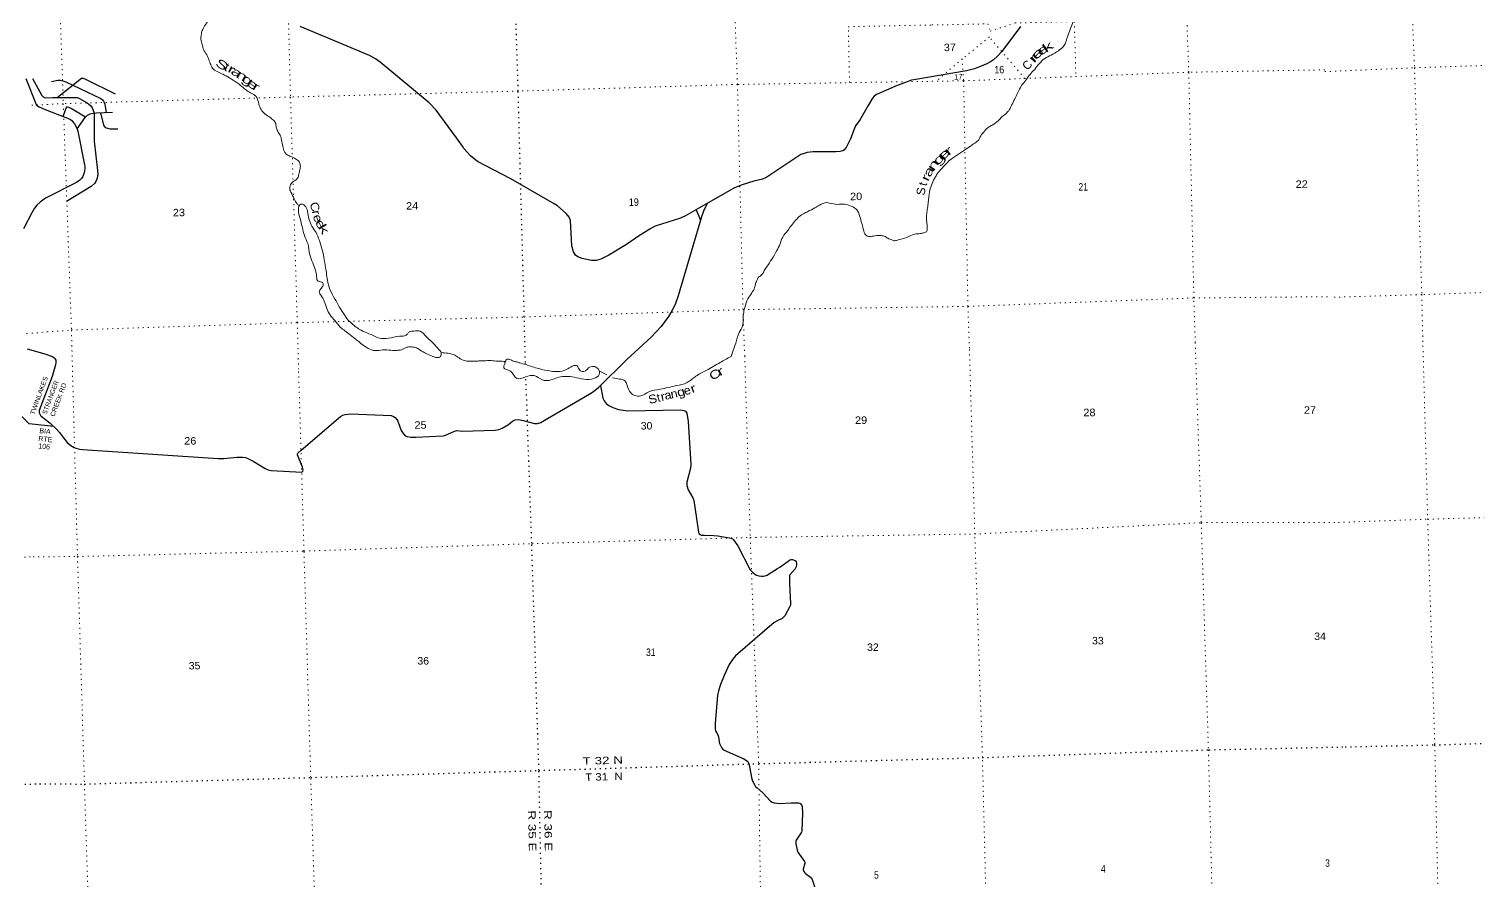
# Model space of a CAD drawing. Header units: feet. Extents: x 489137 to 739700, y 189004 to 379547.
# Drawn here: x 644636 to 678686, y 272951 to 292970 of the extents above; entities that cross this region are included whole.
import ezdxf
from ezdxf.enums import TextEntityAlignment as Align

# ---------------------------------------------------------------- set-up
doc = ezdxf.new("R2010")
doc.units = ezdxf.units.FT
doc.header["$LTSCALE"] = 80
doc.linetypes.add('DOTTED', pattern=[1.5, 0.3, -1.2])
for name, color, linetype, lineweight in [('29', 7, 'Continuous', 25), ('39', 7, 'Continuous', 13), ('6', 7, 'DOTTED', 25), ('7', 7, 'DOTTED', 13)]:
    doc.layers.add(name, color=color, linetype=linetype, lineweight=lineweight)
doc.layers.add('30', color=7, linetype='Continuous')
doc.layers.add('41', color=7, linetype='Continuous')

msp = doc.modelspace()

# ---------------------------------------------------------------- linework, layer by layer
at = {"layer": '29'}
for p, q in [((660324.99, 288715.85), (660426.9, 288468.82)), ((645211.62, 283623.24), (644642.72, 283680.3))]:
    msp.add_line(p, q, dxfattribs=at)
for points in [[(655964.38, 289441.82), (655183.57, 289855.5), (655016.53, 289987.46), (654863.61, 290159.26), (654828.74, 290210.56), (654690.44, 290412.92), (654213.09, 291060.67), (654045.31, 291235.85), (652892.62, 292190.29), (652781.77, 292267.09), (652642.72, 292346.08), (651016.9, 293029.44)], [(667950.56, 293026.93), (667514.92, 292438.21), (667407.97, 292326.62), (667317.72, 292244.52), (667247.99, 292195.26), (667161.84, 292146.01), (666989.55, 292076.22), (666870.59, 292031.07), (666682.64, 291985.36), (665492.01, 291785.03), (665391.76, 291762.2), (665219.47, 291704.74), (665010.27, 291622.64), (664853.86, 291553.92), (664563.13, 291425.61), (664513.91, 291392.77), (664467.55, 291340.79), (664372.69, 291167.4), (664184.28, 290840.86), (664074.98, 290690.84), (664038.7, 290617.01), (663951.82, 290389.4), (663851.41, 290183.89), (663798.08, 290122.31), (663773.47, 290105.89), (663707.83, 290089.48), (663611.21, 290083.13), (663074.05, 290083.31), (662931.22, 290064.47), (662860.74, 290042.27), (662789.44, 290018.5), (661986.98, 289484.01), (661954.16, 289467.59), (661884.87, 289439.6), (661682.65, 289389.24), (661406.95, 289303.66), (661303.97, 289268.5), (661207.61, 289229.17), (660291.31, 288696.27), (660071.5, 288572.5), (659956.42, 288523.47), (659361.61, 288330.54), (659257.79, 288279.95), (658969.52, 288092.89), (658687.44, 287902.04), (658274.18, 287651.49), (658083.79, 287556.78), (657975.09, 287521.89), (657864.62, 287524.3), (657642.81, 287571.15), (657542.6, 287606.56), (657484.88, 287651.19), (657439.27, 287729.74), (657399.92, 287871.59), (657368.87, 288464.18), (657335.15, 288544), (657268.22, 288625.84), (657065.87, 288807.74), (656986.47, 288860.07), (655964.38, 289441.82)], [(645300.59, 291355.95), (645875.21, 291813.29), (645889.15, 291814.57), (645913.76, 291812.51), (645964.81, 291792.58), (646665.93, 291442.46)], [(644564.64, 291806.18), (644807.2, 291191.63), (644822.58, 291172.13), (644835.98, 291158.41), (644873.86, 291135.19), (645014.59, 291076.57), (645580.45, 290859.14), (645614.83, 290837.61), (645644.04, 290816.04), (645670.7, 290787.31), (645703.18, 290738.08), (645770.05, 290617.5), (645783.51, 290563.59), (645945.55, 289777.51), (645948.46, 289741.88), (645950.67, 289680.03), (645943.5, 289635.9), (645924.55, 289561.19), (645900.42, 289502.48), (645867.6, 289455.28), (645830.69, 289416.28), (645749.87, 289360.42), (645044.1, 288998.62), (644990.29, 288964.97), (644898.47, 288898.05), (644824.63, 288826.21), (644765.15, 288752.32), (644704.57, 288648.75), (644510.19, 288267.32)], [(644720.16, 291806.24), (644942.31, 291406.98), (644962.07, 291379.44), (644975.39, 291370.2), (644994.88, 291358.92), (645029.09, 291351.82), (645192.54, 291356.23), (645745.58, 291358.93), (645770.24, 291354.72), (645791.72, 291347.63), (645822.49, 291335.31), (646005.03, 291230.64), (646044.2, 291203.91), (646087.07, 291160.85), (646119.89, 291111.6), (646164.07, 291012.71), (646171.17, 290990.5), (646165.86, 290790.61), (646167.93, 290332.21), (646250.82, 289644.71), (646256.28, 289540.46), (646251.16, 289516.86), (646241.92, 289458.37), (646209.11, 289382.43), (646181.42, 289340.35), (646096.68, 289262.97), (645515.39, 288908.87)], [(645166.96, 291736.96), (645314.85, 291765.31), (645369.95, 291765.14), (645401, 291761.2), (645429.71, 291752.99), (645502.7, 291723.91), (646326.25, 291338.21), (646362.95, 291305.56), (646389.61, 291274.78), (646408.07, 291239.89), (646417.98, 291200.44), (646452.2, 291004.42)], [(645439.25, 290913.4), (645521.58, 291132.86), (645525.09, 291136.23), (645539.45, 291138.28), (645574.16, 291130.89), (645650.36, 291089.45), (645968.96, 290900.41)], [(645766.96, 290623.07), (645960.92, 290889.36), (646000.94, 290930.99), (646015.29, 290943.3), (646044.01, 290961.78), (646074.98, 290976.66), (646142.46, 290992.56), (646223.73, 290996.65), (646602.99, 291009.55)], [(646318.13, 290999.86), (646386.54, 290709.33), (646402.02, 290680.73), (646431.66, 290653.91), (646480.45, 290633.32), (646541.45, 290621.58), (646727.3, 290620.81)], [(660583.66, 288866.29), (660499.46, 288685.13), (660451.9, 288553.12), (659899.69, 286691.41), (659827.73, 286492.12), (659757.99, 286352.56), (659675.95, 286208.89), (659504.91, 285975.03), (659265.39, 285723.24), (658695.8, 285193.81)], [(644591.7, 285446.05), (645007.71, 285329.43), (645188.2, 285263.75), (645217.95, 285244.25), (645237.43, 285226.81), (645267.17, 285178.57), (645270.25, 285120.08), (645263.23, 285073.54), (645178.99, 284798.82)], [(645178.99, 284798.82), (644879.35, 283994.94), (644876.4, 283954.64), (644880.44, 283922.31), (644904.67, 283881.89), (644919.46, 283865.23), (645127.87, 283704.63), (645289.64, 283552.62), (645352.97, 283481.79), (645446.78, 283352.08), (645530.68, 283243.35), (645619.45, 283172.2), (645700.31, 283126.15), (645740.69, 283109.98), (645829.55, 283085.73), (645896.48, 283078.3), (649082.95, 282870.14), (649216.05, 282869.52), (649531.08, 282901.85), (649660.85, 282900.77), (649724.94, 282893.77), (649769.36, 282877.6), (649907.78, 282801.87), (650189.39, 282631.08), (650262.09, 282602.79), (650327.56, 282585.58), (651050.64, 282548.31), (651077.92, 282570.46), (651086, 282598.75), (651069.37, 282665.8), (650950.1, 282950.18), (650948.68, 282974.6), (650960.8, 282994.8), (651033.43, 283065.72), (651958.04, 283857.21), (652012.9, 283885.94), (652073.48, 283902.11), (652194.26, 283917.18), (653155.38, 283877.47), (653206.36, 283855.64), (653246.74, 283827.35), (653283.09, 283782.9), (653306.54, 283743.26), (653389.61, 283524.23), (653432.53, 283455.54), (653448.68, 283435.34), (653485.03, 283403.01), (653532.95, 283381.7), (653618.31, 283366.63), (653735.02, 283368.03), (654373.56, 283398.96), (654417.45, 283410.07), (654640.33, 283511.94), (654696.66, 283524.25), (654823.86, 283511.78), (655601.34, 283536.37), (655685.85, 283551.53), (655764.91, 283578.82), (655908.37, 283665.48), (656007.24, 283744.51), (656067.82, 283776.85), (656148.6, 283780.89), (656260.5, 283761.42), (656524.2, 283691.98), (656595.25, 283693.56), (656669.6, 283716.22), (656825.95, 283803.75), (657863.05, 284409.33), (657918.26, 284447.44), (658028.64, 284538.66), (658695.8, 285193.81)], [(658077.83, 284586.97), (658128.62, 284288.92), (658157.88, 284223.43), (658210.38, 284158.77), (658270.97, 284114.31), (658363.04, 284066.68), (658497.14, 284021.36), (658716.16, 283991.35), (659963.87, 284013.23), (660033.89, 283999.14), (660060.14, 283989.04), (660076.3, 283976.91), (660103.42, 283931.04), (660137.3, 283738.65), (660197.46, 282724.07), (660187.71, 282639.85), (660106.57, 282312.76), (660104.57, 282231.02), (660136.07, 282132.32), (660244.5, 281942.32), (660266.12, 281879.42), (660293.37, 281720.18), (660379.14, 281134.42), (660390.31, 281102.47), (660417.57, 281077.21), (660452.91, 281066.09), (660520.47, 281060.36), (660742.45, 281055.38), (660830.53, 281045.89), (661149.6, 280995.36), (661178.24, 280980.68), (661204.12, 280956.97), (661306.23, 280811.46), (661597.03, 280248.41), (661647.37, 280190.11), (661697.86, 280151.72), (661744.3, 280125.45), (661796.81, 280105.24), (661851.48, 280099.37), (661901.82, 280101.2), (661948.26, 280107.26), (661990.67, 280123.43), (662027.61, 280145.33), (662239.67, 280278.03)], [(644642.72, 283680.3), (644389.51, 283932.2), (644357.2, 283958.47), (644322.95, 283972.67), (644201.76, 283975.19)], [(662239.67, 280278.03), (662289.01, 280308.9), (662484.4, 280454.23), (662525.81, 280481.09), (662558.12, 280489.18), (662590.43, 280489.18), (662626.86, 280478.96), (662659.08, 280456.84), (662675.24, 280434.62), (662685.34, 280408.35), (662685.34, 280365.91), (662667.16, 280303.27), (662649.18, 280268.05), (662528.84, 280132.52), (662520.76, 280118.37), (662519.04, 280098.61), (662518.14, 279923.24), (662542.98, 279447.49), (662538.94, 279415.16), (662529.9, 279385.5), (662410.71, 279165.61), (662378.39, 279131.25), (662346.08, 279107), (662317.82, 279088.82), (662261.13, 279060.46), (662160.3, 279005.97), (661253.08, 278225.99), (661178.88, 278141.1), (661102.14, 278023.9), (660982.23, 277765.85), (660896.17, 277547.01), (660847.7, 277401.52), (660826.7, 277293.28), (660769.24, 276640.46), (660769.96, 276503.32), (660778.53, 276461.39), (660831.62, 276370.38), (660848.71, 276319.43), (660862.78, 276202.08), (660874.96, 276161.82), (660923.43, 276072.91), (660945.64, 276040.58), (660983.41, 276008.44), (661445.27, 275801.56), (661508.05, 275762.73), (661537.32, 275739.49), (661558.53, 275706.15), (661574.33, 275664.62), (661625.62, 275359.92), (661648.39, 275280.79), (661664.55, 275250.48), (661692.82, 275197.94), (661722.38, 275155.44), (661755.42, 275119.13), (661892.21, 275003.68), (662075.36, 274810.03), (662109.82, 274786.73), (662158.28, 274768.54), (662222.9, 274756.42), (662282.71, 274754.2), (662555.96, 274764.2)], [(662555.96, 274764.2), (662727.92, 274770.5), (662764.1, 274760.46), (662784.29, 274742.27), (662802.47, 274722.06), (662815.15, 274684.62), (662823.61, 274533.73), (662807.52, 274112.82), (662798.69, 274077.45), (662677.26, 273887.51), (662671.2, 273871.34), (662664.45, 273841.37), (662667.16, 273800.62), (662699.47, 273653.1), (662717.77, 273605.26), (662829.41, 273443.58), (662870.11, 273391.42), (662882.22, 273369.2), (662882.67, 273346.53), (662842.31, 273210.2), (662841.84, 273189.35), (662853.95, 273155), (662878.19, 273122.67), (662895.87, 273103.09), (663013.48, 273019.61), (663040.4, 272988.81), (663053.87, 272961.01), (663115.29, 272773.55)]]:
    msp.add_lwpolyline(points, dxfattribs=at)
at = {"layer": '39'}
msp.add_line((658056.43, 284922.84), (658227.78, 284837.46), dxfattribs=at)
for points in [[(668285.45, 292020.42), (668387.56, 292147.84), (668523.94, 292275.98), (668669.47, 292353.83), (668840.64, 292458.48), (668973.34, 292570.4), (669060.94, 292808.59), (669127.82, 292979.69), (669190.84, 293142.63), (669266.13, 293297.75), (669351.76, 293440.97), (669406.63, 293514.86), (669544.93, 293647.09), (669665.66, 293752.69), (669726.62, 293824.69), (669826.54, 293960.14), (669947.62, 294142.49), (670077.03, 294312.91), (670114.59, 294348.05), (670195.18, 294444.71), (670279.98, 294533.38), (670402.9, 294630.94), (670532.04, 294720.55), (670655.71, 294783.8), (670764.96, 294860.87), (670882.58, 294923.98), (671007.21, 294942.8), (671132.01, 294953.55), (671255.5, 294931.95), (671312.08, 294927.1), (671402.79, 294929.04), (671406.46, 294929.65)], [(648912.4, 293549.52), (648911.79, 293547.33), (648878.35, 293508.24), (648880.01, 293431.52), (648879.49, 293362.83), (648875.93, 293247.62), (648835.79, 293145.77), (648786.93, 293074.03), (648746, 293008.52), (648703.75, 292910.66), (648681.97, 292799.1), (648684.2, 292696.13), (648717.2, 292569.59), (648741.12, 292489.3), (648816.53, 292359.62), (648865.31, 292249.57), (648910.22, 292131.36), (648973.02, 292025.65), (649030.42, 291982.44), (649154.74, 291922.48), (649311.75, 291843.02), (649483.49, 291735.6), (649534.59, 291704.37), (649705.09, 291560.57), (649793.17, 291497.82), (649905.44, 291435.58), (649973.02, 291388.55), (650030.6, 291244.35), (650080.07, 291101.99), (650154.96, 290996.54), (650275.86, 290908.23), (650364.03, 290841.44), (650428.05, 290772.11), (650450.7, 290657.46), (650484.97, 290565.28), (650541.37, 290475.59), (650576.2, 290357.16), (650603.72, 290204.24), (650642.67, 290081.86), (650698.59, 290014.38), (650790.26, 289971.9), (650906.52, 289911.77), (650988.6, 289846.87), (651016.55, 289766.67), (651006.78, 289659.41), (650980.75, 289557.86), (650952.66, 289458.29), (650833.68, 289364.85), (650767.68, 289246.28), (650794.36, 289131.72), (650874.34, 288977.9), (650939.45, 288858.1), (650990.08, 288809.06)], [(661145.43, 285266.22), (661175.64, 285360.36), (661253.56, 285580.17), (661336.92, 285828.38), (661414.22, 285983.54), (661430.62, 286157.6), (661441.57, 286303.27), (661467.26, 286420.97), (661541.5, 286624.55), (661633.31, 286761.84), (661697.16, 286886.42), (661717.62, 286965.63), (661730.81, 287008.33), (661754.04, 287053.27), (661784.85, 287120.58), (661856.19, 287178.66), (661899.31, 287236.14), (661924.47, 287285.16), (661994.76, 287391.69), (662100.16, 287553.52), (662222.82, 287756.11), (662297.93, 287919.3), (662361.08, 288076.19), (662478.71, 288232.21), (662562.85, 288351.16), (662663.07, 288472.48), (662769.73, 288575.75), (662895.2, 288649.13), (662951.07, 288676.58), (663116.59, 288762.94), (663224.13, 288825.83), (663392.23, 288885.98), (663461.08, 288873.32), (663641.18, 288844.85), (663820.59, 288848.69), (663989.22, 288791.69), (664103.81, 288715.37), (664147.98, 288631.48), (664206.65, 288436.8), (664257.09, 288250.03), (664306.16, 288125.85), (664407.87, 288085.61), (664524.4, 288106.28), (664673.52, 288111.48), (664768.88, 288085.25), (664852.66, 288034.52), (664911.56, 288015.58), (664976.68, 287988.69), (665052.97, 288004.46), (665277.48, 288067.84), (665461.4, 288142.47), (665594.18, 288157.43), (665672.49, 288173.24), (665718.5, 288190.38), (665752.29, 288213.32), (665755.62, 288245.71), (665758.56, 288296.27), (665750.5, 288389.01), (665742.22, 288491.85), (665742.09, 288590.82), (665748.66, 288659.64), (665770.01, 288791.39), (665787.1, 288933.15), (665800.25, 289070.78), (665818.31, 289168.12), (665871.2, 289332.86), (665950.48, 289490.09), (666008.98, 289582.23), (666107.28, 289699.47), (666231.47, 289831.39), (666352.38, 289928.91), (666539.24, 290054.1), (666634.55, 290122.79), (666773.78, 290212.63), (666875.05, 290285.49), (666968.13, 290364.23), (667003.02, 290429.61), (667077.3, 290538.26), (667187.73, 290653.73), (667287.34, 290710.4), (667424.33, 290810.28), (667515.13, 290901.1), (667655.62, 291025.29), (667692.79, 291078.6), (667741.12, 291174.57), (667816.54, 291323.64), (667880.09, 291462.35), (667977.12, 291638.13), (668079.18, 291767.56), (668175.2, 291896.87), (668285.45, 292020.42)], [(650990.08, 288809.06), (651030.38, 288849.94), (651099.31, 288833.24), (651174.33, 288721.73), (651210.48, 288542.73), (651262.28, 288386.29), (651321, 288282.51), (651406.66, 288144.97), (651479.67, 287940.5), (651544.91, 287721.73), (651590.53, 287478.3), (651630.18, 287230.7), (651654.02, 287061.54), (651713.17, 286844.66), (651831.05, 286616.91), (651933.76, 286437.32), (652023.64, 286291.79), (652144.32, 286120.66), (652245.24, 286023.84), (652480.6, 285865.27), (652680.08, 285780.66), (652875.43, 285700), (653089.28, 285696.49), (653346.43, 285742.38), (653465.19, 285753), (653534.87, 285794.89), (653578.21, 285842.27), (653684.65, 285862.73), (653833.91, 285861.88), (653981.98, 285729.71), (654082.81, 285636.93), (654177.64, 285542.01), (654260.46, 285442.78), (654329.04, 285349.32), (654308.75, 285262.03), (654238.59, 285242.35), (654116.85, 285276.1), (653976.41, 285335.72), (653837.49, 285417.58), (653751.69, 285468.27), (653628.2, 285489.86), (653517.42, 285483.46), (653393.62, 285426.27), (653285.07, 285409.81), (653145.85, 285412.9), (652952.07, 285420.87), (652780.99, 285405.09), (652608.42, 285457.96), (652448.74, 285567.66), (652344.05, 285652.28), (652188.18, 285772.16), (652067.1, 285868.54), (651954.21, 285959.05), (651825.91, 286109.81), (651720.17, 286242.88), (651638.14, 286398.68), (651575.96, 286569.04), (651502.43, 286704.82), (651462.42, 286782.74), (651506.94, 286868.53), (651551.82, 286938.16), (651546.52, 286996.63), (651493.49, 287023.77), (651434.77, 287034.64), (651398.1, 287144.95), (651372.6, 287297.91), (651308.44, 287466.21), (651239.69, 287660.67), (651189.61, 287924.2), (651114.9, 288114.49), (651064.59, 288295.21), (651011.44, 288514.24), (650976.13, 288654.87), (650974.42, 288733.61), (650985.16, 288796.46), (650990.08, 288809.06)], [(654324.33, 285356.39), (654494.6, 285340.74), (654608.1, 285314.88), (654695.83, 285268.28), (654806.26, 285197.93), (654960.47, 285154.77), (655113.67, 285158.04), (655212.44, 285160.15), (655545.09, 285165.25), (655674.41, 285153.87), (655799.52, 285150.49), (655835.85, 285149.24), (655855.27, 285184), (655923.45, 285201.61), (656002.86, 285166.95), (656053.65, 285149.86), (656104.35, 285136.81), (656155.05, 285123.75), (656164.06, 285119.19)], [(655829.5, 285109.34), (655803.58, 284997.84), (655955.15, 284921.57), (656105.57, 284748.33), (656314.33, 284784.82), (656519.19, 284817.16), (656709.85, 284715.8), (656795.12, 284698.13), (657093.41, 284777.68), (657452.56, 284778.25), (657921.53, 284749.78), (658045.85, 284844.35), (658030.17, 284965.05), (657836.74, 285023.92), (657682.66, 284912.31), (657605.51, 284928.2), (657523.36, 285044.9), (657269.65, 284958.61), (656911.58, 284921.71), (656623.33, 284979.79), (656323.93, 285073.89), (656164.06, 285119.19)], [(655838.82, 285149.75), (655828.14, 285132.92), (655828.58, 285112.73), (655829.5, 285109.34)], [(658366.11, 284768.54), (658368.97, 284767.11), (658525.28, 284735.41), (658647.56, 284694.61), (658732.04, 284499.22), (658875.69, 284350.01), (659021.2, 284342.22), (659212.23, 284432.71), (659474.71, 284495.04), (659857.56, 284581.13), (660109.72, 284651.23), (660317.1, 284802.79), (660561.36, 284935.25), (660886.67, 285124.65), (661145.43, 285266.22)]]:
    msp.add_spline(points, degree=3, dxfattribs=at)
at = {"layer": '6'}
msp.add_line((656309.97, 285077.35), (656308.34, 285123.45), dxfattribs=at)
for points in [[(656308.34, 285123.45), (656283.08, 286195), (656139.64, 291508.27), (655976.61, 296794.85), (655878.09, 300294.94)], [(657574.45, 239184.51), (657409.77, 243451.18), (657227.53, 248785.16), (657096.57, 254159.04), (656985.83, 259531.49), (656853.99, 264866.97), (656736.02, 270210.94), (656626.59, 275539.01), (656458.46, 280873.41), (656320.54, 284778.06)], [(675588.3, 276082.85), (677679.19, 276131.55), (683008.01, 276284.19), (688321.1, 276482.72), (693667.19, 276603.64)], [(644887.34, 275214.4), (645940.05, 275209.35), (651260.44, 275363.4), (656622.86, 275528.8), (661793.76, 275688.51), (667055.93, 275832.75), (672389.59, 276015.47), (675588.3, 276082.85)], [(614185.3, 274387.22), (619466.49, 274481.62), (624756.81, 274608.71), (629894.85, 274758.06), (635264.3, 274926.69), (640579.87, 275079.04), (644887.34, 275214.4)]]:
    msp.add_lwpolyline(points, dxfattribs=at)
at = {"layer": '7'}
for points in [[(661465.9, 285275.78), (661426.06, 286367.57), (661295.07, 291664.94), (661105.79, 296952.98), (660978.47, 302266.59), (660813.94, 307157.24)], [(672059.05, 285592.39), (672026.15, 286642.67), (671909, 291952.46), (671704.91, 297272.5), (671578.64, 302537.65), (671378.66, 307389.17)], [(650366.36, 306917.72), (650531.33, 302006.88), (650646.46, 296697.05), (650786.18, 291369.57), (650945.61, 286062.71), (650975.41, 284967.19)], [(676949.04, 299404.09), (676993.96, 297395.99), (677215.49, 292056.83), (677386.45, 286722.26), (677407.73, 285754.15)], [(645269.04, 296463.58), (645443.19, 291212.93), (645635.27, 285888.59), (645662.52, 284812.8)], [(663930.06, 291707.27), (663901.49, 293023.49), (665868.96, 293063.53), (667179.28, 293089.53), (667239.49, 292917.1), (667824.17, 293111.39), (669217, 293145.21), (669253.11, 291851.11)], [(675107.47, 291966.97), (677215.49, 292056.83), (682544, 292231.81), (687856.2, 292412.38), (693156.67, 292580.49), (698501.06, 292764.01), (701493.38, 292877.18)], [(668048.24, 291805.13), (667220.25, 292781.36), (666579.96, 292268.76), (665972.32, 291740.07)], [(666579.96, 292268.76), (666613.38, 291750.37), (666714.31, 286444.28), (666750.31, 285433.09)], [(675106.2, 292008.75), (671909, 291952.46), (666613.38, 291750.37), (661295.07, 291664.94), (656139.64, 291508.27), (650786.18, 291369.57), (645443.19, 291212.93), (644636.73, 291171.25)], [(700577.43, 287529.21), (698666.16, 287423.2), (693350.99, 287274.86), (687998.77, 287083.04), (682735.11, 286897.82), (677386.45, 286722.26), (675268.2, 286657.39)], [(644581.32, 285805.34), (645635.27, 285888.59), (650945.61, 286062.71), (656283.08, 286195), (661426.06, 286367.57), (666714.31, 286444.28), (672026.15, 286642.67), (675267.7, 286673.69)], [(677407.73, 285754.15), (677524.93, 281444.58), (677693.45, 276128.01), (677804.61, 270777.14), (678003.3, 265463.63), (678167.35, 260159.02), (678359.21, 254867.49), (678498.54, 249519.61), (678637.33, 244359.5)], [(668043.5, 239494.92), (667886.99, 243831.16), (667707.35, 249213.69), (667656.63, 254535.42), (667520.81, 259868.77), (667356.08, 265156.82), (667188.66, 270467.01), (667055.93, 275832.75), (666875.96, 281090.06), (666750.31, 285433.09)], [(672059.05, 285592.39), (672201.06, 281357.34), (672369.49, 276012.86), (672504.42, 270641.12), (672683.56, 265412.05), (672875.07, 259969.3), (672988.23, 254651.44), (673059.38, 249457.54), (673092.31, 248550.32)], [(661465.9, 285275.78), (661595.87, 281005.87), (661793.76, 275688.51), (661867.74, 270331.12), (662001.06, 265013.86), (662203.94, 259664.33), (662304.06, 254309.73), (662433.05, 249002.44), (662433.45, 248984.76)], [(645662.52, 284812.8), (645777.49, 280560.07), (645940.05, 275209.35), (646115.88, 269887.3), (646225.37, 264557.21), (646373.1, 259230.28), (646488.69, 253898.36), (646666.18, 248588.47), (646812.19, 243251.39), (646935.66, 238874.1)], [(652178, 239026.43), (652077.63, 243353.32), (651988.9, 248663.83), (651838.92, 253998.77), (651660.17, 259351.03), (651529.93, 264700.7), (651430.4, 270035.12), (651260.14, 275373.49), (651102.63, 280690.03), (650975.41, 284967.19)], [(675428.44, 281363.65), (677527.16, 281438.6), (682860.02, 281591.38), (688180.36, 281755.83), (693529.1, 281973.77), (698851.87, 282126.2)], [(644733.04, 280554.53), (645777.49, 280560.07), (651102.63, 280690.03), (656465.75, 280863.26), (661595.75, 281009.91), (666875.96, 281090.06), (672201.06, 281357.34), (675428.44, 281363.65)], [(614037.99, 279739.91), (619286.47, 279838.52), (624615.88, 279946.95), (629783.33, 280067.14), (635116.03, 280143.36), (640452.38, 280383.44), (644733.04, 280554.53)]]:
    msp.add_lwpolyline(points, dxfattribs=at)

# ---------------------------------------------------------------- texts
at = {"layer": '30'}
for s, height, rotation, width, p in [('LAKES', 109.1, 69.557, 1.1, (644904.64, 284285.76)), ('CREEK RD', 109.1, 69.557, 1.1, (645230.75, 283841.84)), ('TWIN ', 109.1, 69.557, 1.15, (644759.75, 283883.65)), ('BIA', 120, 354.272, 0.95, (644875.21, 283464.82)), ('106', 120, 354.272, 0.9, (644850.98, 283105.13))]:
    msp.add_text(s, height=height, rotation=rotation, dxfattribs=dict(at, width=width)).set_placement(p)
for s, height, rotation, p in [('STRANGER', 109.1, 69.557, (645046.28, 283892.27)), ('RTE', 120, 354.272, (644851.35, 283278.45))]:
    msp.add_text(s, height=height, rotation=rotation, dxfattribs=at).set_placement(p)
at = {"layer": '41'}
for s, rotation, width, p in [('e', 47.501, 1.95, (668419.46, 292330.68)), ('e', 38.328, 1.75, (668526.26, 292403.48)), ('k', 33.857, 1.8, (668645.97, 292468.72)), ('S', 328.719, 1.55, (649117.78, 292046.37)), ('t', 334.217, 1.25, (649245.74, 291986.57)), ('r', 48.55, 2.1, (668326.02, 292220.45)), ('r', 332.231, 1.6, (649354.6, 291936.77)), ('a', 328.376, 1.65, (649466.71, 291865.04)), ('n', 328.722, 1.65, (649591.66, 291786.9)), ('g', 327.148, 1.7, (649723.15, 291687.14)), ('e', 323.321, 1.7, (649835.22, 291588.33)), ('r', 330.368, 1.65, (649931.77, 291527.31)), ('e', 42.491, 1.95, (666213.68, 289951.35)), ('r', 36.691, 1.9, (666316.53, 290026.91)), ('n', 56.959, 1.7, (665975.62, 289718.46)), ('g', 47.929, 2.05, (666104.5, 289845.63)), ('r', 64.999, 1.5, (665806.78, 289431.35)), ('a', 61.482, 1.55, (665879.1, 289568.17)), ('S', 81.213, 1.05, (665709.35, 289137.34)), ('C', 291.025, 1.15, (651265.76, 288753.91)), ('r', 281.437, 1.1, (651296.17, 288636.04)), ('e', 290.947, 1.2, (651337.09, 288483.88)), ('e', 300.546, 1.5, (651409.84, 288328.72)), ('k', 300.857, 1.7, (651481.97, 288213.89)), ('r', 29.899, 1.65, (660940.19, 284832.44)), ('C', 30.518, 1.35, (660813.34, 284758.75)), ('S', 13.568, 1.15, (659324.8, 284171.84)), ('r', 12.682, 1.15, (659563.51, 284228.02)), ('a', 12.682, 1.1, (659679.29, 284263.79)), ('n', 12.664, 1.1, (659824.35, 284293.99)), ('g', 16.424, 1.25, (659993.29, 284338.24)), ('e', 16.642, 1.1, (660140.94, 284374.97)), ('r', 21.639, 1.4, (660287.67, 284425.27))]:
    msp.add_text(s, height=200, rotation=rotation, dxfattribs=dict(at, width=width)).set_placement(p, align=Align.CENTER)
for s, rotation, p in [('C', 47.72, (668182.26, 292055.51)), ('t', 74.626, (665750.37, 289298.21)), ('t', 13.149, (659460.7, 284204.22))]:
    msp.add_text(s, height=200, rotation=rotation, dxfattribs=at).set_placement(p, align=Align.CENTER)
at = {"layer": '6'}
for s, rotation, width, p in [('T 32 N', 1.769, 1.35, (658131.6, 275675.45)), ('T 31  N', 1.769, 1.15, (658157.69, 275294.9)), ('R 35 E', 271.177, 1.35, (656382.24, 274105.19)), ('R 36 E', 271.177, 1.35, (656757.57, 274112.11))]:
    msp.add_text(s, height=175, rotation=rotation, dxfattribs=dict(at, width=width)).set_placement(p, align=Align.CENTER)
at = {"layer": '7'}
for s, height, width, p in [('37', 175, 1.1, (666148.53, 292447.39)), ('17', 127.6, 0.9, (666392.15, 291776.73)), ('16', 175, 0.9, (667335.66, 291923.36)), ('20', 175, 1.1, (663943.53, 288941.35)), ('21', 175, 0.85, (669315.85, 289166.72)), ('22', 175, 1.1, (674422.36, 289230.24)), ('24', 175, 1.1, (653505.72, 288720.34)), ('19', 175, 0.9, (658743.23, 288807.95)), ('23', 175, 1.1, (648020.08, 288562.37))]:
    msp.add_text(s, height=height, rotation=1, dxfattribs=dict(at, width=width)).set_placement(p)
for s, width, p in [('28', 1.1, (669572.06, 283861.63)), ('27', 1.1, (674757.2, 283919.92)), ('25', 1.1, (653843.77, 283567.37)), ('30', 1.05, (659158.12, 283548.64)), ('29', 1.1, (664202.57, 283681.31)), ('26', 1.1, (648428.36, 283194.12)), ('33', 1.05, (669769.77, 278494.84)), ('34', 1.05, (674993.59, 278597.64)), ('36', 1.05, (653906.24, 278019.99)), ('31', 0.85, (659256.99, 278222.94)), ('32', 1.05, (664479.32, 278340.6)), ('35', 1.05, (648529.44, 277905.64)), ('3', 0.85, (675168.89, 273263.48)), ('5', 0.85, (664562.18, 272983.78)), ('4', 0.85, (669897.16, 273128.24))]:
    msp.add_text(s, height=175, dxfattribs=dict(at, width=width)).set_placement(p, align=Align.CENTER)

doc.saveas('drawing.dxf')
